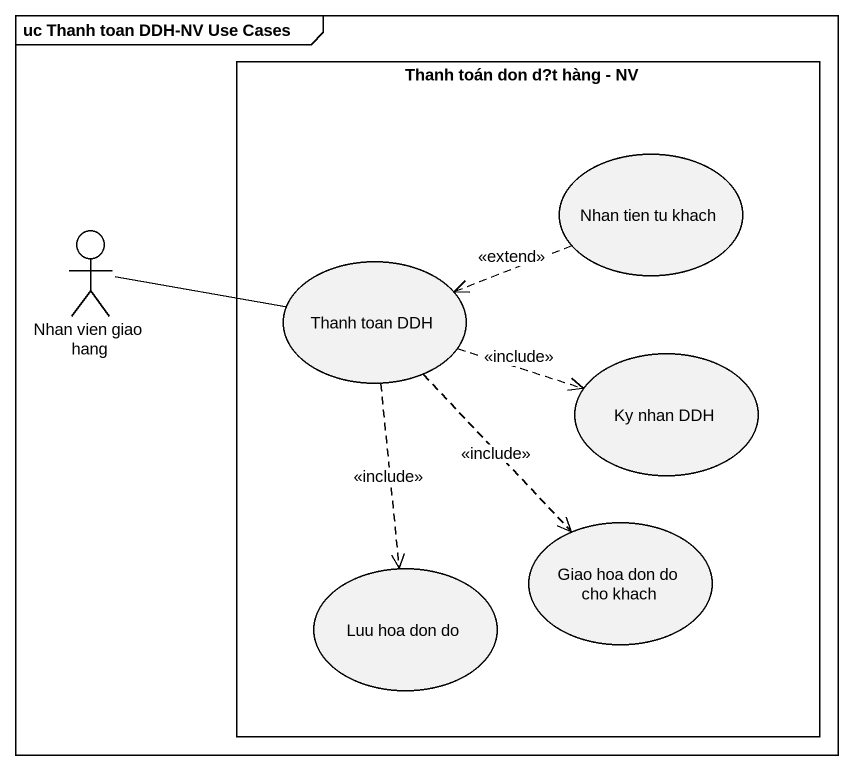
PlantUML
@startuml
mainframe uc Thanh toan DDH-NV Use Cases
rectangle "Thanh toán don d?t hàng - NV" as Thanh_toán_don_d_t_hàng_NV {
  usecase "Nhan tien tu khach" as Nhan_tien_tu_khach
  usecase "Thanh toan DDH" as Thanh_toan_DDH
  usecase "Ky nhan DDH" as Ky_nhan_DDH
  usecase "Luu hoa don do" as Luu_hoa_don_do
  usecase "Giao hoa don do cho khach" as Giao_hoa_don_do_cho_khach
}
actor "Nhan vien giao hang" as Nhan_vien_giao_hang
Nhan_tien_tu_khach .left.> Thanh_toan_DDH : <<extend>>
Nhan_vien_giao_hang -right- Thanh_toan_DDH
Thanh_toan_DDH .right.> Ky_nhan_DDH : <<include>>
Thanh_toan_DDH ..> Luu_hoa_don_do : <<include>>
Thanh_toan_DDH ..> Giao_hoa_don_do_cho_khach : <<include>>
@enduml
